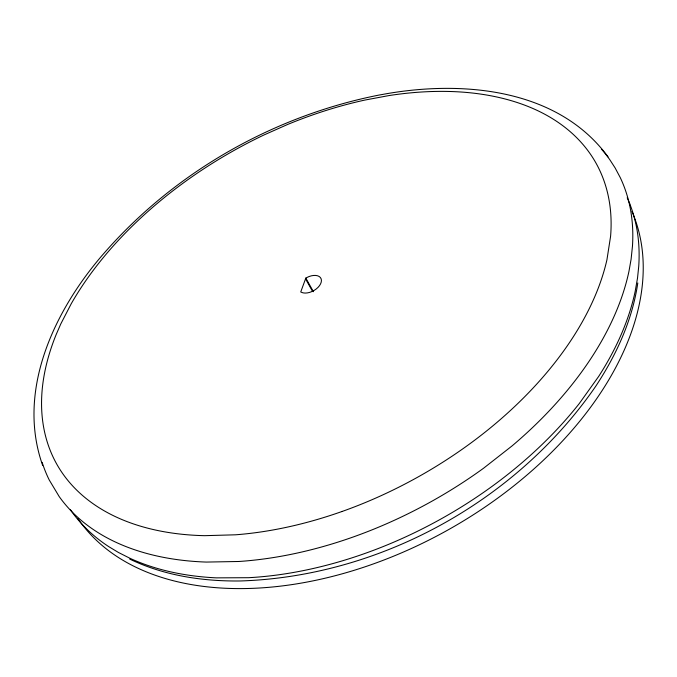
<?xml version="1.0" encoding="UTF-8"?>
<svg xmlns="http://www.w3.org/2000/svg" width="677" height="677" viewBox="0 0 677 677"><rect width="100%" height="100%" fill="white"/><g stroke="black" fill="none" stroke-linecap="round" stroke-linejoin="round"><path stroke-width="1.02" d="M637.793 282.961C632.343 320.179 616.341 355.01 595.76 386.22C516.517 501.208 380.169 576.44 240.462 580.968C202.592 581.441 164.071 575.628 129.713 559.075M305.826 278.086L300.74 291.956L301.4 292.286A12.389 7.396 -29.1 0 0 316.201 289.003A12.389 7.396 -29.1 0 0 320.39 277.545A12.389 7.396 -29.1 0 0 306.783 277.578L305.826 278.086L313.417 291.711M608.039 156.852C557.053 87.308 459.624 79.954 381.312 94.67L379.255 95.017C273.449 115.869 174.412 172.254 103.606 253.74L102.1 255.449C53.838 311.682 16.333 391.179 42.676 465.437M305.547 278.848L312.639 291.567M631.971 211.571A317.251 201.052 -29.1 0 1 446.245 530.92A317.251 201.052 -29.1 0 1 77.931 518.582M601.692 149.405A324.291 199.622 -29.1 0 1 609.926 159.89L615.122 167.93L620.234 177.543A324.867 199.91 -29.2 0 1 632.462 246.208L631.099 259.232L629.009 271.079A324.122 199.419 -29.1 0 1 598.578 346.26A321.787 198.175 -29.1 0 1 571.921 384.714A324.283 199.478 -29.1 0 1 512.083 445.898L483.556 468.239A324.021 199.334 -29.1 0 1 387.439 523.38A320.966 197.794 -29.1 0 1 351.321 537.648A324.706 199.69 -29.1 0 1 238.854 561.487L206.316 562.071A324.131 199.436 -29.1 0 1 127.428 547.143A321.71 198.073 -29.1 0 1 96.557 531.665A324.342 199.597 -29.1 0 1 59.204 496.588L49.26 480.018A324.486 199.74 -29.1 0 1 42.135 462.332M70.366 509.663A317.868 199.148 -29.2 0 0 71.491 511.279A320.61 200.849 -29.1 0 0 108.836 546.686L118.399 552.449L130.035 558.33A321.16 201.103 -29.1 0 0 216.505 577.862L248.662 577.701A320.483 200.688 -29.1 0 0 346.802 559.481A318.139 199.478 -29.1 0 0 397.162 540.703A320.653 200.764 -29.1 0 0 477.2 496.757A318.004 199.41 -29.1 0 0 520.224 464.261A320.492 200.697 -29.1 0 0 579.258 403.568L598.654 376.446A321.135 201.077 -29.1 0 0 635.178 291.389L637.531 277.993L638.724 266.416A320.61 200.849 -29.1 0 0 629.872 204.115M627.198 197.769A318.038 199.258 -29 0 1 629.881 204.115M341.987 511.507A306.647 186.327 -29.1 0 0 376.175 497.891A309.592 187.8 -29.1 0 0 452.955 455.596A307.104 186.556 -29.1 0 0 494.371 424.589A309.838 187.935 -29.1 0 0 551.476 366.926A307.443 186.691 -29.1 0 0 577.126 330.689A309.685 187.876 -29.1 0 0 606.939 259.765L610.595 236.265A310.388 188.333 -29.2 0 0 600.127 171.239A306.19 185.82 -29 0 0 590.649 154.474A309.838 188.062 -29.1 0 0 558.804 122.825A306.833 186.141 -29 0 0 534.39 109.141A310.117 188.291 -29.1 0 0 487.025 95.093A306.893 186.116 -29.1 0 0 455.68 91.708A309.939 188.198 -29.1 0 0 389.038 95.559L364.734 100.094A310.802 188.832 -29.1 0 0 287.522 124.509L263.81 135.045A309.998 188.274 -29.1 0 0 210.276 164.629A306.757 185.955 -29.1 0 0 180.141 185.32A310.261 188.451 -29.1 0 0 134.393 224.036A306.579 185.853 -29.1 0 0 110.224 249.424A309.617 187.978 -29.1 0 0 71.187 303.829L60.795 323.928L56.123 334.666A309.99 188.198 -29.1 0 0 42.304 388.412A306.673 186.031 -29.2 0 0 41.636 408.231A310.024 188.181 -29.1 0 0 54.727 460.36A306.461 185.989 -29.2 0 0 64.315 475.846A309.897 188.045 -29.1 0 0 100.128 508.368A307.375 186.607 -29.1 0 0 129.595 522.551A309.694 187.893 -29.1 0 0 204.615 535.676L235.478 534.805A310.244 188.138 -29.1 0 0 341.987 511.499"/></g></svg>
